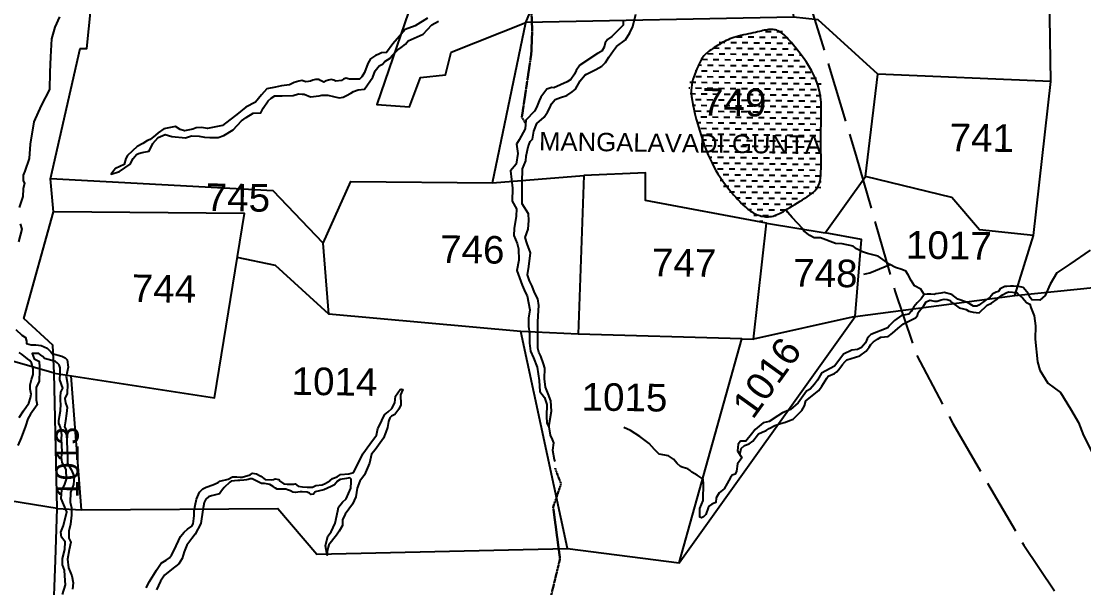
# Model space of a CAD drawing. Header units: inches. Extents: x 304037 to 460575, y 1453943 to 1639883.
# Drawn here: x 343449 to 344399, y 1595102 to 1595609 of the extents above; entities that cross this region are included whole.
import ezdxf

# ---------------------------------------------------------------- set-up
doc = ezdxf.new("R2010")
doc.units = ezdxf.units.IN
doc.header["$MEASUREMENT"] = 0
doc.linetypes.add('ACAD_ISO02W100', pattern=[15, 12, -3])
doc.linetypes.add('ACAD_ISO07W100', pattern=[3, 0, -3])
for name, color, linetype in [('CARTTRACK', 30, 'ACAD_ISO02W100'), ('NALA', 4, 'Continuous'), ('SURVEY_BND', 7, 'Continuous'), ('SURVEY_NO', 7, 'Continuous'), ('VILLAGE_AREA', 1, 'Continuous'), ('WATER_BODY', 4, 'Continuous')]:
    doc.layers.add(name, color=color, linetype=linetype)
doc.layers.add('FOOTPATH', color=150, linetype='ACAD_ISO07W100', lineweight=30)
doc.styles.get("Standard").update_dxf_attribs({"font": 'arial.ttf'})

# ---------------------------------------------------------------- blocks, each defined once
blk = doc.blocks.new('KANUPURUPALLE')
at = {"layer": 'WATER_BODY'}
h = blk.add_hatch(dxfattribs=at)
h.set_pattern_fill('DASH', color=256, scale=10, style=0)
h.set_pattern_definition([(0, (-1406.7073, 386.2021), (1.25, 1.25), [1.25, -1.25])])
h.paths.add_polyline_path([(-9.5, -225), (-9.49, -226.19), (-9.48, -227.37), (-9.46, -228.5), (-9.44, -229.6), (-9.42, -230.64), (-9.4, -231.61), (-9.27, -237.68), (-14.4, -240.96), (-14.95, -241.3), (-15.49, -241.64), (-16.02, -241.97), (-16.52, -242.28), (-21.93, -245.57), (-30.74, -237.29), (-35.24, -228.26), (-36.96, -221.91), (-38.61, -215.27), (-33.74, -206.63), (-27.71, -204.88), (-27.19, -204.74), (-26.65, -204.6), (-22.57, -203.64), (-18.89, -202.71), (-14.84, -207.74), (-14.26, -208.48), (-13.59, -209.35), (-9.58, -214.62), (-9.52, -221.4)])
h.paths.add_polyline_path([(-71.77, -231.41), (-2.63, -231.41), (-2.63, -225.27), (-71.77, -225.27)], flags=9)
h.paths.add_polyline_path([(-36.96, -223.91), (-20.61, -223.91), (-20.61, -214.74), (-36.96, -214.74)], flags=25)
at = {"layer": 'CARTTRACK'}
blk.add_lwpolyline([(-20.16, -121.41), (-17.27, -140.52), (-16.94, -146.89), (-18.37, -160.18), (-14.41, -181.76), (-12.76, -196.26), (-7.81, -211.59), (-1.86, -230.4), (7.05, -259.77), (11.97, -273.78), (20, -288.44), (35.78, -314.67), (56.26, -344.12)], dxfattribs=at)
at = {"layer": 'FOOTPATH', "ltscale": 0.001}
for points in [[(-73.72, -224.44), (-74.56, -223.19), (-72.69, -209.29), (-72.56, -204.28), (-72.78, -199.98), (-74.78, -190.33), (-78.26, -176.22), (-81.61, -160.97), (-83.67, -149.7), (-83.95, -131.63), (-83.74, -116.42), (-85.66, -103.09), (-84.37, -76.63), (-82.95, -61.44), (-82.38, -47.99), (-83.52, -18.37), (-83.38, -0.94), (-80.82, 23.64)], [(-176.26, -523.07), (-171.09, -506.18), (-168, -471.25), (-162.78, -450.45), (-159.91, -423.61), (-159.81, -396.68), (-157.66, -384.41), (-151.51, -370.56), (-144.45, -358.9), (-137.28, -353.18), (-121.93, -357.47), (-117.22, -359.01), (-102.96, -354.46), (-88.22, -346.89), (-77.99, -339.33), (-66.8, -327.12), (-64.96, -319.04), (-66.6, -307.79), (-64.96, -302.73), (-66.29, -299.36)]]:
    blk.add_lwpolyline(points, dxfattribs=at)
at = {"layer": 'NALA'}
for points in [[(-182.9, -289.9), (-181.99, -288.47), (-180.88, -286.77), (-180.53, -285.59), (-180.38, -284.8), (-180.64, -283.71), (-180.64, -282.77), (-180.35, -281.59), (-180.04, -280.52), (-180.04, -279.25), (-180.43, -277.95), (-180.8, -277.45), (-181.32, -277.13), (-182.46, -276.2), (-183.09, -275.77)], [(-67.75, -290.39), (-67.25, -286.96), (-67.43, -284.74), (-68.03, -283.21), (-68.64, -281.74), (-68.87, -279.98), (-68.8, -277.64), (-69.09, -276.71), (-69.75, -275.03), (-70.18, -274.13), (-70.43, -273.31), (-70.43, -272.4), (-70.43, -271.16), (-70.5, -267.58), (-70.39, -265.09), (-70.32, -264), (-70.57, -262.59), (-71.27, -261.19), (-71.82, -259.85), (-72.39, -258.7), (-72.84, -257.36), (-72.59, -255.57), (-72.29, -252.62), (-73.05, -250.66), (-73.45, -249.25), (-72.87, -247.47), (-72.76, -245.56), (-72.83, -244.15), (-74.21, -241.93), (-74.28, -240.52), (-74.28, -238.34), (-74.28, -236.42), (-74.28, -235.3), (-74.28, -234.32), (-73.56, -232.57), (-73.47, -231.57), (-73.11, -229.55), (-72.64, -228.4), (-72.21, -227.88), (-71.93, -226.1), (-71.26, -224.47), (-69.72, -223.09), (-69.01, -221.98), (-68.5, -221.03), (-68.13, -220.14), (-67.39, -219.21), (-66.19, -218.74), (-64.84, -218.28), (-63.66, -217.49), (-62.96, -216.86), (-61.98, -215.06), (-61.01, -213.82), (-60.61, -213.57), (-58.6, -212.56), (-57.31, -211.82), (-56.54, -210.98), (-55.81, -209.84), (-54.82, -208.33), (-54.18, -207.46), (-52.29, -205.98), (-51.3, -204.49), (-50.68, -203.06), (-50.05, -200.41)], [(49.39, -250.37), (45.01, -253.45), (42.19, -255.4), (40.77, -257.88), (39.69, -260.37), (38.57, -261.39), (36.83, -261.35), (36.47, -260.81), (36.03, -259.94), (35.31, -259.15), (34.88, -258.68), (33.94, -258.46), (32.82, -258.42), (32.16, -258.42), (31.37, -258.5), (30.9, -258.53), (29.92, -259.07), (29.52, -259.62), (29.02, -259.8), (28.33, -260.16), (27.79, -260.88), (26.65, -261.6), (25.31, -262.65), (24.88, -262.87), (24.19, -262.87), (22.82, -262.07), (20.75, -261.42), (19.42, -260.38), (17.72, -260.01), (17.03, -260.12), (16.52, -260.2), (15.94, -260.34), (15.58, -260.45), (14.82, -260.38), (14.06, -260.38), (13.41, -260.48), (12.76, -261.42), (11.89, -262.29), (11.17, -263.23), (10.63, -264.24), (10.16, -264.78), (8.56, -265.11), (7.52, -265.83), (7.01, -266.23), (5.96, -267.35), (5.6, -267.85), (1.96, -269.35), (1.49, -269.82), (1.13, -270.33), (0.77, -271.16), (-0.03, -272.17), (-0.89, -272.64), (-2.16, -272.82), (-3.93, -273.69), (-4.76, -274.77), (-5.89, -276.33), (-8.71, -277.92), (-9.54, -279.43), (-10.15, -280.34), (-11.09, -281.42), (-11.85, -281.85), (-13.67, -284.41), (-15.3, -285.89), (-17, -286.65), (-18.05, -287.33), (-19.89, -288.56), (-21.19, -288.89), (-22.89, -290.37), (-23.73, -291.36), (-24.89, -292.87), (-26.05, -292.95), (-26.59, -293.6), (-26.7, -295), (-25.76, -296.52), (-26.63, -297.89), (-26.84, -299.48), (-27.13, -300.13), (-27.78, -300.35), (-28.14, -300.86), (-28.87, -302.18), (-29.52, -303.3), (-30.57, -304.24), (-31.19, -305.32), (-31.26, -306.3), (-32.09, -306.73), (-32.64, -307.06), (-32.89, -307.53), (-33.43, -308.97), (-33.87, -309.51), (-34.3, -309.73), (-34.7, -309.59), (-34.7, -307.71), (-34.01, -305.9), (-34.01, -305.32), (-34.01, -304.53), (-34.01, -303.48), (-34.01, -302.29), (-34.08, -301.31), (-35.38, -300.41), (-36.58, -299.83), (-36.94, -299.47), (-37.48, -299.07), (-38.49, -298.78), (-39.07, -298.57), (-39.8, -297.95), (-40.59, -297.01), (-41.71, -296.33), (-43.75, -295.97), (-44.73, -295), (-45.92, -293.73), (-47.98, -292.18), (-50.01, -290.92), (-51.45, -290.3)], [(-175.36, -202.69), (-176.31, -204.94), (-177.02, -207.51), (-177.15, -211.42), (-177.24, -214.71), (-177.3, -218.52), (-179.03, -221.97), (-180.63, -225.6), (-181.37, -230.42), (-181.52, -233.53), (-182.45, -236.36), (-182.77, -237.18), (-182.73, -238.41), (-182.43, -238.92), (-182.73, -240.19), (-182.77, -241.84), (-183.51, -244.23)], [(-183.27, -247.82), (-182.89, -248.95), (-183.58, -251.72)], [(-183.93, -270.8), (-182.62, -271.96), (-181.81, -272.5), (-181.54, -273.31), (-181.54, -273.77), (-180.54, -274.04), (-179.53, -274.04), (-178.38, -274.19), (-177.03, -274.73), (-176.25, -275.5), (-175.95, -275.85), (-173.86, -276.43), (-173.13, -276.77), (-172.63, -277.2), (-172.4, -278.82), (-172.82, -280.86), (-172.5, -282.5), (-172.54, -284.55), (-173.04, -285.66), (-172.93, -286.59), (-172.5, -287.55), (-172.66, -288.86), (-172.85, -290.52), (-173.04, -291.79), (-172.58, -292.56), (-172.5, -294.83), (-172.32, -298.73), (-172.26, -299.79), (-171.48, -301.02), (-170.8, -302.56), (-170.91, -304.3), (-171.56, -306.05), (-171.59, -308.13), (-171.26, -309.4), (-171.26, -310.94), (-171.45, -312.95), (-171.83, -314.49), (-171.75, -315.95), (-171.34, -316.85), (-171.67, -318.54), (-172.02, -320.57), (-171.75, -322.46), (-170.99, -324.17), (-170.72, -325.65), (-170.85, -327.03)], [(-154.8, -326.56), (-154.1, -325.15), (-152.66, -322.69), (-151.66, -321.15), (-150.55, -320.47), (-149.84, -319.96), (-149.41, -319.36), (-148.87, -318.28), (-147.48, -315.31), (-146.69, -314.31), (-146.02, -313.66), (-145.09, -312.98), (-144.8, -312.52), (-144.66, -311.33), (-144.63, -310.68), (-144.61, -309.7), (-144.44, -308.51), (-144.15, -307.16), (-143.49, -305.57), (-142.76, -304.84), (-142.05, -304.46), (-140.65, -303.95), (-139.51, -303.46), (-139.1, -303.13), (-137.35, -302.67), (-136.38, -302.14), (-135.46, -302.14), (-134.74, -302.19), (-134.26, -302.19), (-132.57, -301.66), (-132.04, -301.32), (-131.17, -301.46), (-130.54, -301.8), (-130.2, -301.95), (-129.24, -302.62), (-127.84, -302.72), (-127.5, -302.62), (-127.11, -302.48), (-126.29, -302.62), (-126.19, -302.91), (-125.18, -303.54), (-124.5, -303.59), (-123.78, -303.59), (-123.06, -303.59), (-122.72, -303.54), (-122.09, -304.02), (-121.12, -304.16), (-120.16, -304.16), (-118.95, -304.16), (-118.23, -303.78), (-116.88, -303.63), (-116.2, -303.34), (-115.19, -302.72), (-114.65, -302.24), (-113.64, -301.85), (-112.92, -301.37), (-111.13, -301.17), (-110.12, -300.84), (-109.78, -300.35), (-108.12, -296.81), (-106.63, -294.64), (-105.23, -292.71), (-104.94, -291.22), (-104.31, -289.96), (-103.88, -288.95), (-103.49, -288.18), (-102.72, -287.55), (-101.99, -286.87), (-101.32, -285.57), (-101.22, -284.17), (-100.21, -282.68), (-100.01, -282.58), (-99.63, -282.68), (-100.13, -283.86), (-100.13, -284.33), (-100.04, -285.41), (-100.04, -286), (-100.42, -287), (-101.27, -288.14), (-102.04, -288.53), (-102.35, -288.86), (-102.63, -289.69), (-102.87, -290.98), (-103.18, -291.98), (-103.66, -293.31), (-105.49, -295.91), (-106.25, -296.86), (-106.65, -298.81), (-107.72, -301.36), (-108.67, -302.73), (-109.28, -304.3), (-109.49, -306.14), (-110.24, -307.74), (-111.79, -309.98), (-112.34, -311.22), (-112.34, -312.46), (-113.03, -313.68), (-113.64, -314.52), (-115.24, -316.64), (-115.6, -318), (-115.6, -318.93), (-115.98, -316.91), (-115.48, -314.75), (-114.8, -313.8), (-113.95, -311.92), (-113.38, -309.23), (-113.24, -308.46), (-112.4, -307.38), (-111.63, -306.61), (-110.62, -304.28), (-110.58, -302.94), (-110.58, -302.3), (-110.85, -302.03), (-111.63, -302.16), (-112.97, -302.4), (-113.55, -302.77), (-114.22, -303.58), (-114.89, -304.01), (-116.51, -304.72), (-118.36, -305.22), (-118.76, -305.73), (-119.27, -305.76), (-119.61, -305.5), (-120.14, -305.29), (-121.19, -305.21), (-121.61, -305.23), (-122.64, -305.39), (-123.24, -305.31), (-123.77, -305.05), (-124.38, -304.81), (-124.77, -304.71), (-125.43, -304.71), (-125.96, -304.71), (-126.61, -304.71), (-127.04, -304.5), (-127.51, -304.13), (-128.25, -303.76), (-128.59, -303.63), (-129.43, -303.53), (-130.09, -303.53), (-131.2, -302.95), (-131.34, -302.87), (-132.1, -302.58), (-132.55, -302.58), (-133, -302.71), (-133.34, -302.79), (-133.94, -302.89), (-134.79, -302.97), (-135.23, -302.97), (-135.94, -303), (-136.63, -303.13), (-136.94, -303.32), (-138.13, -304.5), (-138.71, -305.26), (-139.16, -305.87), (-140.92, -306.39), (-141.55, -306.6), (-142.13, -307.08), (-142.5, -307.84), (-142.76, -309.4), (-143.13, -312.37), (-144.32, -314.76), (-145.03, -315.66), (-146.11, -317.18), (-146.65, -318.6), (-147.11, -320.05), (-147.81, -321.22), (-149.35, -322.5), (-150.9, -323.72), (-151.74, -325.06), (-152.58, -326.99)], [(-172.97, -328.26), (-172.38, -326.17), (-172.55, -324.18), (-172.63, -322.97), (-173.09, -321.81), (-173.09, -320.39), (-172.59, -318.43), (-172.59, -316.8), (-173.34, -315.8), (-173.51, -314.72), (-172.97, -313.26), (-172.3, -310.27), (-172.97, -308.77), (-173.59, -307.35), (-173.42, -305.51), (-172.88, -304.47), (-172.42, -303.14), (-172.59, -301.05), (-173.42, -299.55), (-173.59, -298.42), (-173.51, -297.3), (-173.63, -294.35), (-173.63, -293.52), (-173.84, -292.14), (-174.09, -291.55), (-174.26, -291.18), (-174.26, -290.47), (-174.13, -289.55), (-173.97, -288.3), (-173.88, -286.8), (-174.01, -286.22), (-174.01, -285.26), (-173.93, -284.3), (-173.55, -283.42), (-174.17, -281.6), (-174.17, -280.14), (-174.17, -278.97), (-174.38, -278.34), (-174.84, -277.93), (-175.18, -277.59), (-177.6, -277.01), (-177.93, -276.59), (-178.48, -276.22), (-178.85, -275.96), (-179.9, -275.92), (-180.27, -275.92), (-179.85, -277.13), (-178.85, -277.59), (-178.77, -277.8), (-178.64, -278.76), (-178.64, -279.51), (-178.68, -282.01), (-179.31, -283.26), (-179.27, -284.43), (-179.31, -285.98), (-179.02, -287.08), (-180.49, -289.17), (-181.07, -290.17), (-181.53, -291.75), (-182.41, -294.34), (-183.12, -296.01)], [(-95.34, -201.91), (-97.99, -203.59), (-100.2, -204.38), (-101.42, -205.89), (-102.81, -207.54), (-104.16, -209.43), (-105.26, -209.56), (-105.98, -209.89), (-106.57, -210.15), (-107.62, -210.91), (-108.21, -211.92), (-108.89, -213.9), (-109.43, -214.86), (-109.98, -215.37), (-112.11, -215.38), (-112.89, -215.16), (-113.45, -215.38), (-113.89, -215.72), (-115.12, -215.87), (-115.56, -215.61), (-116.12, -215.5), (-116.71, -215.64), (-117.19, -215.83), (-117.71, -216.09), (-118.42, -215.75), (-118.75, -215.53), (-119.49, -215.53), (-120.08, -215.68), (-120.57, -215.94), (-121.05, -216.01), (-121.6, -216.05), (-122.46, -215.83), (-123.16, -215.94), (-124.16, -216.27), (-125.16, -216.75), (-126.91, -217.05), (-128.2, -217.31), (-130.06, -217.75), (-131.17, -219.05), (-132.47, -220.68), (-134.61, -221.74), (-136.52, -223.37), (-137.98, -224.53), (-139.56, -225.82), (-142.81, -226.53), (-144.14, -226.32), (-145.31, -226.4), (-146.06, -226.69), (-147.85, -227.07), (-148.81, -226.82), (-149.81, -226.15), (-152.36, -226.75), (-153.53, -227.63), (-154.15, -228.13), (-155.24, -229.08), (-155.86, -229.29), (-156.86, -230), (-158.07, -230.62), (-160.15, -232.62), (-160.52, -233.24), (-160.82, -234.57), (-162.69, -235.49), (-163.11, -235.95), (-163.65, -236.74), (-161.86, -236.15), (-159.57, -234.49), (-158.9, -233.28), (-158.23, -232.37), (-157.73, -232.12), (-156.98, -231.95), (-155.44, -231.58), (-154.69, -229.91), (-153.53, -228.58), (-152.03, -227.96), (-150.57, -228.33), (-147.61, -228.63), (-146.28, -228.13), (-144.62, -228.21), (-143.45, -228.38), (-142.28, -228.46), (-141.28, -228.46), (-140.49, -228.46), (-139.29, -227.96), (-137.24, -226.71), (-135.44, -224.73), (-134.48, -224.03), (-132.94, -223.07), (-131.27, -222.95), (-130.82, -221.91), (-129.73, -220.32), (-129.11, -219.7), (-128.28, -219.24), (-126.73, -219.16), (-124.32, -219.06), (-123.15, -218.69), (-122.4, -218.77), (-121.9, -218.77), (-120.53, -219.31), (-118.69, -219.1), (-118.11, -218.9), (-116.82, -218.94), (-114.32, -219.44), (-113.45, -219.27), (-112.74, -218.9), (-111.82, -218.44), (-111.2, -218.06), (-110.24, -217.69), (-108.82, -217.52), (-107.09, -214.85), (-106.59, -213.48), (-105.72, -212.4), (-104.97, -211.98), (-104.47, -211.44), (-103.34, -210.65), (-102.97, -210.15), (-101.68, -208.86), (-101.01, -208.36), (-100.09, -207.57), (-99.47, -206.87), (-96.22, -205.4), (-94.38, -203.32), (-92.93, -202.49)], [(-52.8, -201.65), (-52.8, -202.82), (-54.05, -204.06), (-55.26, -205.35), (-56.17, -206.02), (-56.63, -206.69), (-56.88, -207.68), (-57.38, -208.56), (-58.3, -209.06), (-62.14, -211.63), (-62.89, -212.83), (-63.26, -213.62), (-64.01, -214.79), (-64.8, -215.33), (-67.72, -216.62), (-68.09, -216.62), (-69.22, -216.99), (-69.88, -217.83), (-70.51, -218.74), (-70.84, -219.53), (-71.42, -220.99), (-71.8, -221.78), (-73.67, -223.77), (-73.8, -225.66), (-75.05, -228.07), (-75.67, -229.03), (-75.34, -231.03), (-75.63, -233.36), (-76.84, -234.85), (-76.38, -238.62), (-76.38, -241.41), (-75.47, -243.07), (-75.47, -244.65), (-75.88, -247.36), (-75.92, -248.89), (-75.22, -250.62), (-74.88, -251.75), (-74.8, -254.2), (-75.18, -256.49), (-74.01, -259.65), (-73.34, -261.15), (-72.89, -261.94), (-72.26, -264.97), (-72.51, -266.8), (-72.51, -268.59), (-72.26, -270.04), (-72.26, -272.2), (-72.01, -273.99), (-71.3, -275.41), (-70.51, -277.45), (-70.04, -280.33), (-69.86, -282.74), (-68.81, -284.03), (-68.31, -285.53), (-68.31, -288.05), (-68.24, -289.56), (-67.75, -290.39), (-67.46, -292.16), (-67.05, -293.11), (-66.73, -293.8), (-66.91, -295.46), (-66.53, -297.45), (-66.36, -297.85)], [(13.41, -260.48), (12.68, -259.35), (11.28, -258.63), (10.55, -257.48), (9.9, -256.3), (9.32, -255.44), (8.45, -255.1), (7.13, -254.68), (5.84, -254.09), (3.31, -252.29), (0.96, -251.71), (-0.11, -251.4), (-1.43, -250.75), (-2.15, -250.22), (-4.59, -249.69), (-6.02, -249.69), (-9.31, -248.5), (-10.68, -248.48), (-11.61, -247.97), (-12.87, -247.05), (-13.12, -246.6), (-15.53, -244.17), (-16.45, -243.1), (-16.87, -242.52)], [(0.2, -256.25), (1.54, -255.94), (4.82, -254.55), (5.84, -254.09)], [(-26.15, -295.89), (-25.91, -294.54), (-25.23, -293.88), (-24.22, -293.5), (-23.41, -292.87), (-22.17, -291.27), (-21.41, -290.9), (-20.5, -290.52), (-19.86, -290.11), (-18.67, -289.4), (-17.43, -288.99), (-16.32, -288.64), (-15.51, -288.26), (-14.67, -287.96), (-12.82, -286.04), (-12.27, -285.05), (-12.01, -283.94), (-9.2, -281.67), (-8.59, -280.69), (-7.48, -278.97), (-7.23, -278.51), (-5.86, -277.91), (-5.35, -277.55), (-4.7, -276.77), (-4.16, -275.98), (-3.56, -275.28), (-3.2, -274.92), (-0.39, -274), (0.98, -272.96), (1.64, -272.1), (1.99, -271.55), (2.52, -270.91), (3.43, -270.33), (4.14, -269.93), (5.69, -269.7), (6.67, -269.02), (7.79, -267.98), (8.98, -266.95), (11.56, -265.62), (11.99, -265.07), (12.19, -264.41), (13.35, -262.89), (13.84, -262.06), (14.67, -261.73), (15.66, -261.91), (16.24, -261.93), (17.12, -261.6), (17.76, -261.45), (18.44, -261.48), (19.07, -261.73), (19.35, -262.11), (21.02, -263.3), (21.98, -263.47), (22.57, -263.62), (23.17, -263.95), (24.11, -264.21), (25.4, -264.31), (27.16, -262.66), (28.07, -262.16), (29.31, -261.32), (29.59, -260.97), (30.45, -260.34), (31.26, -259.88), (31.74, -259.66), (33.56, -259.78), (34.04, -260.34), (34.78, -260.94), (35.66, -261.96), (36.4, -262.28), (36.6, -263.02), (37.38, -264.81), (37.71, -266.99), (37.64, -269.91), (38.26, -274.78), (38.77, -276.57), (40.55, -279.43), (43.36, -281.36), (45.56, -284.93), (47.35, -287.84), (48.42, -290.65), (52.47, -298.36)]]:
    blk.add_lwpolyline(points, dxfattribs=at)
at = {"layer": 'SURVEY_BND'}
for points in [[(-175.46, -280.14), (-175.85, -274.05), (-182.2, -268.33), (-176.09, -245.07), (-176.81, -237.91), (-170.77, -209.49), (-169.33, -209.45), (-167.3, -186.58), (-178.53, -180.8), (-175.3, -161.4), (-174.75, -150.15), (-167.34, -142.24), (-164.18, -128.65), (-165.17, -127.62), (-161.21, -109.2)], [(40.31, -213.79), (39.66, -190.48), (38.69, -163.19), (37.23, -129.42), (0.36, -138.5), (-23.17, -143.83), (-17.9, -182.65), (-15.83, -200.55)], [(-113.09, -169.27), (-106.53, -175.88), (-96.96, -192.89), (-106.1, -220.77), (-98.99, -221.2), (-96.71, -214.81), (-91.24, -214.14), (-90.11, -209.18), (-74, -202.56), (-64.04, -177.44), (-56.95, -158.85), (-49.42, -140.94)], [(-21.07, -245.44), (-8.28, -247.38), (0.32, -235.03), (2.7, -212.72), (-10.41, -201.1), (-15.83, -200.55), (-74, -202.56)], [(-80.72, -237.51), (-74, -202.56)], [(36.98, -247.34), (40.31, -213.79), (2.7, -212.72)], [(-26.1, -270.65), (-23.54, -270.7), (-21.07, -245.44), (-47.4, -240.88), (-47.49, -234.84), (-60.94, -235.6)], [(-1.54, -265.48), (33.11, -260.46), (36.98, -247.34), (25.27, -246.27), (19.15, -239.3), (0.32, -235.03)], [(33.11, -260.46), (68.73, -256.35), (89.91, -254.31), (90.53, -233.97)], [(-115.91, -266.55), (-117.37, -251.08), (-111.53, -237.63), (-80.72, -237.51), (-60.94, -235.6), (-61.7, -270.12), (-74.17, -269.7)], [(-117.37, -251.08), (-128.4, -239.88), (-176.81, -237.91)], [(-175.46, -280.14), (-140.54, -285.07), (-134.58, -244.87), (-176.09, -245.07)], [(-1.54, -265.48), (-0.35, -248.73), (-8.28, -247.38)], [(-169.11, -309.75), (-126.44, -308.91), (-117.81, -318.75), (-63.33, -316.75), (-74.17, -269.7), (-115.91, -266.55), (-127.65, -256.13), (-136.01, -254.49)], [(-39.08, -319.58), (-1.54, -265.48), (-23.54, -270.7)], [(-63.33, -316.75), (-39.08, -319.58), (-26.1, -270.65), (-61.7, -270.12)], [(-174.43, -309.56), (-175.46, -280.14), (-193.2, -275.35)], [(-174.43, -309.56), (-169.11, -309.75), (-171.73, -280.66)], [(-265.98, -385.27), (-247.23, -390.7), (-205.94, -388.85), (-203.12, -376.92), (-174.14, -378.63), (-175.25, -347.78), (-174.62, -320.8), (-174.43, -309.56), (-203.12, -305.29)]]:
    blk.add_lwpolyline(points, dxfattribs=at)
at = {"layer": 'WATER_BODY'}
blk.add_lwpolyline([(-12.83, -210.35), (-13.59, -209.35), (-14.26, -208.48), (-14.84, -207.74), (-15.35, -207.11), (-15.8, -206.57), (-16.2, -206.11), (-16.56, -205.71), (-16.89, -205.35), (-17.21, -205.03), (-17.52, -204.74), (-17.82, -204.48), (-18.1, -204.25), (-18.38, -204.05), (-18.65, -203.87), (-18.91, -203.72), (-19.17, -203.6), (-19.42, -203.49), (-19.67, -203.41), (-19.92, -203.36), (-20.17, -203.32), (-20.42, -203.3), (-20.68, -203.3), (-20.95, -203.32), (-21.22, -203.35), (-21.5, -203.4), (-21.79, -203.46), (-22.11, -203.53), (-22.44, -203.61), (-22.79, -203.7), (-23.18, -203.79), (-23.59, -203.9), (-24.04, -204), (-24.52, -204.12), (-25.03, -204.23), (-25.56, -204.35), (-26.1, -204.47), (-26.65, -204.6), (-27.19, -204.74), (-27.71, -204.88), (-28.21, -205.02), (-28.69, -205.17), (-29.13, -205.33), (-29.55, -205.5), (-29.95, -205.68), (-30.34, -205.86), (-30.72, -206.06), (-31.09, -206.26), (-31.47, -206.48), (-31.84, -206.71), (-32.21, -206.95), (-32.58, -207.19), (-32.94, -207.43), (-33.28, -207.67), (-33.6, -207.9), (-33.9, -208.11), (-34.17, -208.32), (-34.41, -208.5), (-34.62, -208.68), (-34.81, -208.86), (-35, -209.05), (-35.17, -209.26), (-35.35, -209.51), (-35.53, -209.8), (-35.73, -210.15), (-35.94, -210.56), (-36.17, -211.03), (-36.41, -211.55), (-36.64, -212.1), (-36.88, -212.67), (-37.1, -213.26), (-37.3, -213.85), (-37.47, -214.44), (-37.61, -215.01), (-37.71, -215.58), (-37.78, -216.17), (-37.81, -216.78), (-37.79, -217.44), (-37.72, -218.16), (-37.61, -218.96), (-37.44, -219.85), (-37.23, -220.84), (-36.96, -221.91), (-36.65, -223.05), (-36.31, -224.22), (-35.94, -225.41), (-35.55, -226.6), (-35.15, -227.75), (-34.74, -228.85), (-34.33, -229.87), (-33.92, -230.83), (-33.51, -231.72), (-33.09, -232.57), (-32.66, -233.36), (-32.22, -234.12), (-31.77, -234.85), (-31.3, -235.56), (-30.82, -236.26), (-30.32, -236.93), (-29.81, -237.59), (-29.3, -238.22), (-28.8, -238.81), (-28.31, -239.38), (-27.83, -239.9), (-27.38, -240.39), (-26.96, -240.82), (-26.56, -241.22), (-26.18, -241.57), (-25.83, -241.89), (-25.49, -242.17), (-25.16, -242.43), (-24.85, -242.66), (-24.55, -242.86), (-24.26, -243.05), (-23.97, -243.22), (-23.68, -243.38), (-23.39, -243.51), (-23.11, -243.63), (-22.82, -243.74), (-22.53, -243.83), (-22.23, -243.91), (-21.93, -243.97), (-21.63, -244.02), (-21.31, -244.05), (-20.99, -244.06), (-20.67, -244.05), (-20.34, -244.02), (-20.01, -243.97), (-19.67, -243.88), (-19.33, -243.77), (-18.98, -243.64), (-18.62, -243.47), (-18.24, -243.28), (-17.85, -243.07), (-17.43, -242.83), (-16.99, -242.56), (-16.52, -242.28), (-16.02, -241.97), (-15.49, -241.64), (-14.95, -241.3), (-14.4, -240.96), (-13.85, -240.6), (-13.31, -240.25), (-12.78, -239.91), (-12.29, -239.57), (-11.82, -239.25), (-11.4, -238.93), (-11.01, -238.61), (-10.66, -238.27), (-10.35, -237.92), (-10.08, -237.53), (-9.86, -237.1), (-9.68, -236.62), (-9.55, -236.09), (-9.46, -235.5), (-9.4, -234.85), (-9.38, -234.13), (-9.37, -233.35), (-9.38, -232.51), (-9.4, -231.61), (-9.42, -230.64), (-9.44, -229.6), (-9.46, -228.5), (-9.48, -227.37), (-9.49, -226.19), (-9.5, -225), (-9.51, -223.8), (-9.51, -222.59), (-9.52, -221.4), (-9.53, -220.22), (-9.57, -219.04), (-9.7, -217.83), (-9.94, -216.56), (-10.33, -215.2), (-10.92, -213.73), (-11.74, -212.13), (-12.83, -210.35)], dxfattribs=at)
at = {"layer": 'SURVEY_NO'}
for s, height, p in [('749', 6, (-35.43, -222.26)), ('741', 6, (18.49, -229.26)), ('MANGALAVADI GUNTA', 4, (-70.74, -230.29)), ('745', 6, (-143.01, -244.44)), ('1017', 6, (9.31, -252.73)), ('746', 6, (-91.92, -255.04)), ('747', 6, (-45.85, -257.3)), ('748', 6, (-15.11, -259.14)), ('744', 6, (-158.82, -264.46)), ('1014', 6, (-123.81, -284.15)), ('1015', 6, (-60.74, -286.71))]:
    blk.add_text(s, height=height, dxfattribs=at).set_placement(p)
for s, height, rotation, p in [('1016', 6, 54.9777, (-23.47, -288.36)), ('1013', 5, 90.6683, (-169.78, -307.28))]:
    blk.add_text(s, height=height, rotation=rotation, dxfattribs=at).set_placement(p)

msp = doc.modelspace()

# ---------------------------------------------------------------- block references
at = {"layer": 'VILLAGE_AREA', "xscale": 4.11690545397391, "yscale": 4.116905454022344, "zscale": 4.116905453970031, "rotation": 359.2242586303323}
msp.add_blockref('KANUPURUPALLE', (344215.98, 1596437.21), dxfattribs=at)

doc.saveas('drawing.dxf')
